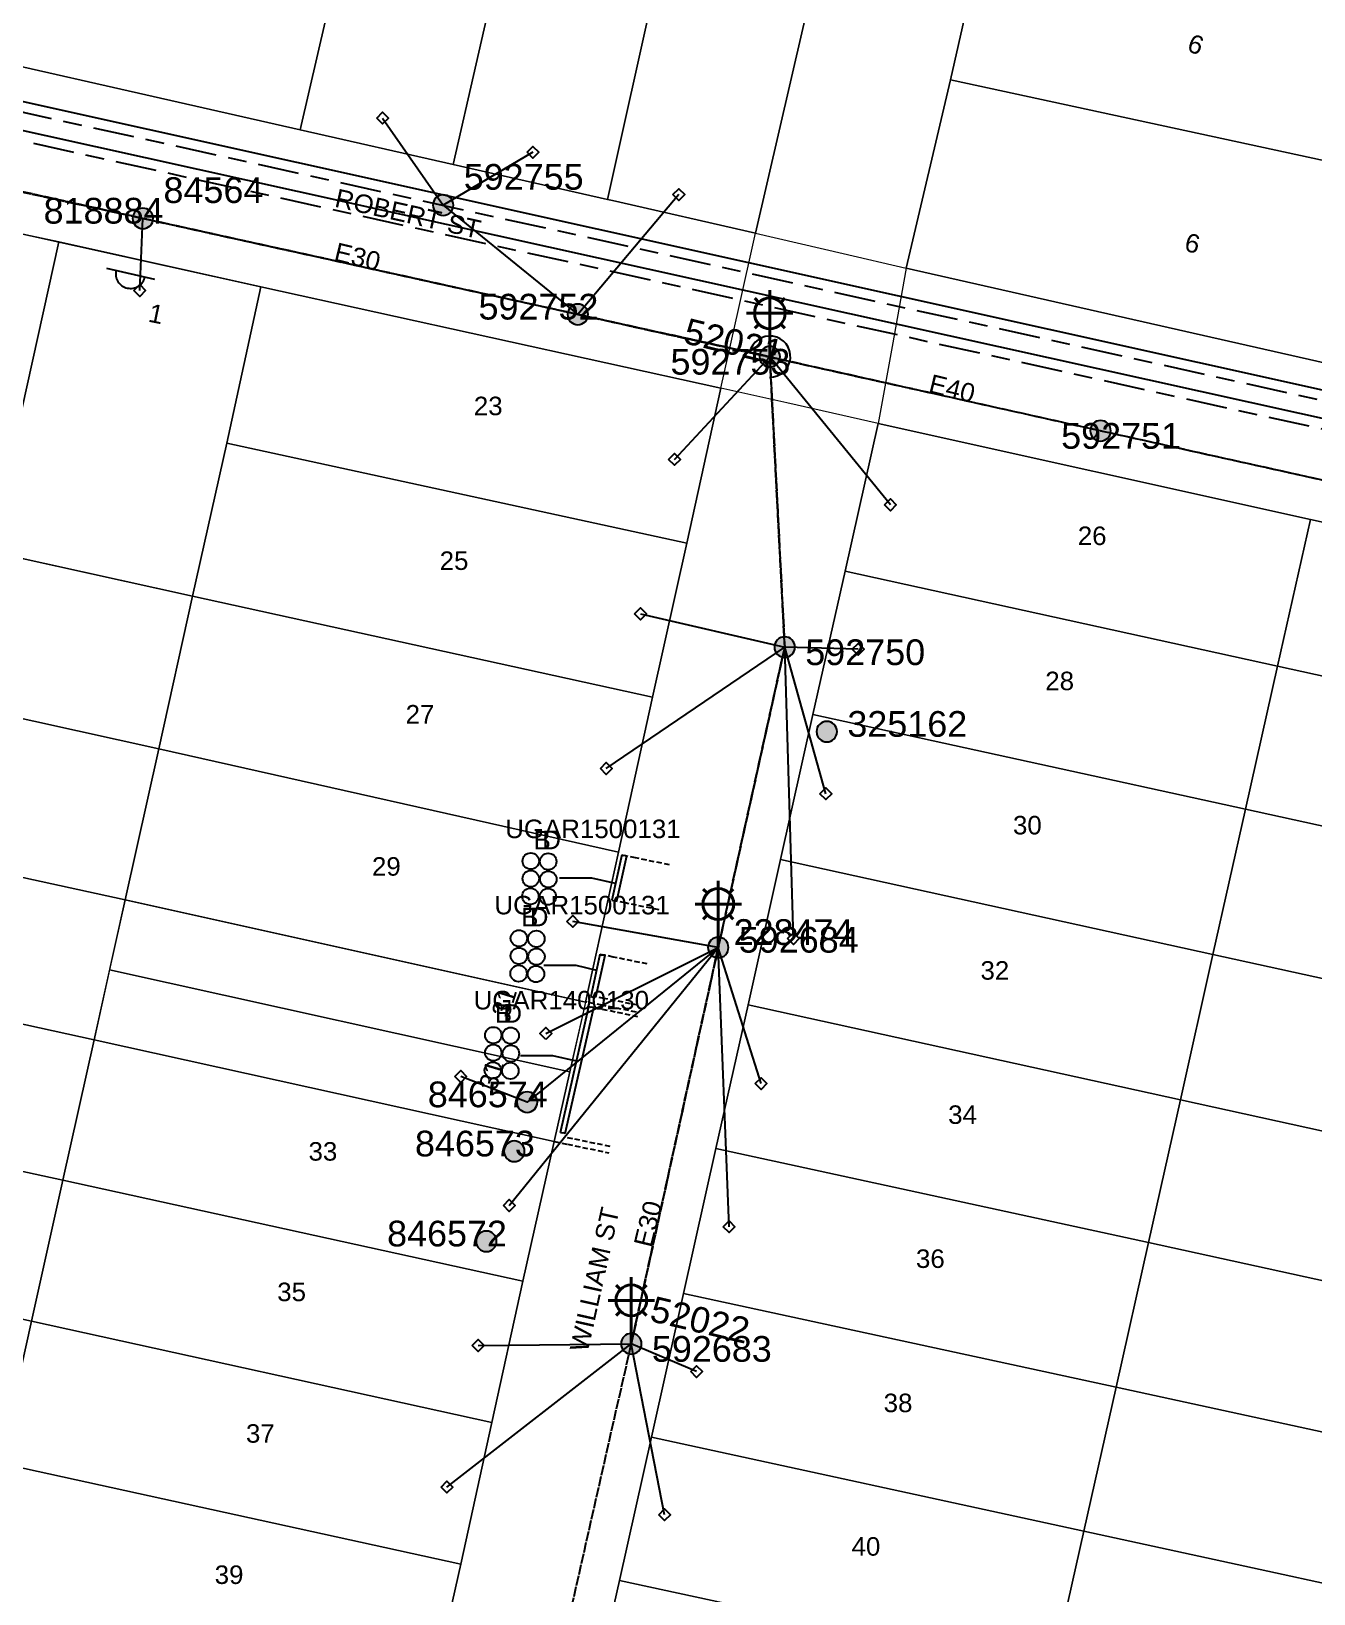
# Model space of a CAD drawing. Header units: metres. Extents: x 311347 to 316656, y 6252667 to 6255486.
# Drawn here: x 314381.4 to 314506.1, y 6254954.2 to 6255106.1 of the extents above; entities that cross this region are included whole.
import ezdxf
from ezdxf.enums import TextEntityAlignment as Align

# ---------------------------------------------------------------- set-up
doc = ezdxf.new("R2010")
doc.units = ezdxf.units.M
for name, pattern in [('Cable Exist OH', [1, 1, 0]), ('Cable Exist UG', [8.2, 4, -1.2, 1.8, -1.2]), ('DASHED', [0.75, 0.5, -0.25])]:
    doc.linetypes.add(name, pattern=pattern)
doc.layers.get('0').update_dxf_attribs({"color": 6})
doc.layers.add('Cadastre Land Parcels_SP_EXT', color=9, linetype='Continuous', lineweight=5)
doc.layers.add('Cadastre Roads_SP_EXT', color=7, linetype='Continuous', lineweight=5)
for name, color, linetype in [('Duct_SP_EXT', 7, 'Continuous'), ('Equip_SP_HV_EXT', 7, 'Continuous'), ('Equip_SP_SL_EXT', 7, 'Continuous'), ('Mains_HV_EXT', 7, 'Continuous'), ('Mains_LV_EXT', 7, 'Continuous'), ('Mains_SL_EXT', 7, 'Continuous'), ('Mains_TR_EXT', 7, 'Continuous'), ('Services_SP_EXT', 7, 'Continuous'), ('SupportsOH_SP_TR_HV_LV_SL_EXT', 7, 'Continuous')]:
    doc.layers.add(name, color=color, linetype=linetype)
doc.layers.add('UNKNOWN_FEATURES', color=1, linetype='DASHED', plot=False)
doc.styles.add('iecARIAL', font='arial.ttf', dxfattribs={"height": 2})
doc.styles.add('POLE_LABEL', font='arial.ttf')
doc.styles.get("Standard").update_dxf_attribs({"font": 'arial.ttf'})
doc.linetypes.add('Cable P UG', pattern='A,6,-0.5,["P",Standard,S=1.7,R=0,X=0.5,Y=-1],-2.9', length=9.4)

# ---------------------------------------------------------------- blocks, each defined once
blk = doc.blocks.new('DUCT_EXT')
blk.add_circle((0, 0.8), 0.8)
at = {"flags": 1}
blk.add_attdef('Z', (0, 0), '', height=0.2, dxfattribs=at)
at = {"flags": 9}
for tag, p in [('DUCT_CODE', (0, 0)), ('XSECT_TYPE', (0, -0.2)), ('STATE', (0, -0.6)), ('FB_REFERENCE', (0, -0.4)), ('NOTES', (0, -0.8))]:
    blk.add_attdef(tag, text='', height=0.2, dxfattribs=at).set_placement(p, align=Align.MIDDLE_LEFT)
blk = doc.blocks.new('SL_LANTERN_EXT')
at = {"lineweight": 40}
for p, q in [((0, 1.97), (0, 6.47)), ((-1.46, 5.68), (-1.06, 5.28)), ((1.46, 5.68), (1.06, 5.28)), ((-2.25, 4.22), (2.25, 4.22)), ((-1.46, 2.76), (-1.06, 3.16)), ((1.46, 2.76), (1.06, 3.16)), ((0, 0), (0, 2.72))]:
    blk.add_line(p, q, dxfattribs=at)
blk.add_circle((0, 4.22), 1.5, dxfattribs=at)
at = {"style": 'iecARIAL', "flags": 8}
blk.add_attdef('ASSET_NUM', (1.5, 1.5), '', height=2.5, dxfattribs=at)
for tag, p, height, flags in [('OPERATING_VOLTAGE', (0.98, -1.65), 0.2, 9), ('CONSTRUCTED_VOLTAGE', (0.98, -0.65), 0.2, 9), ('CONTROL_TYPE', (0.98, -0.85), 0.2, 9), ('LANTERN_PURPOSE', (0.98, -1.05), 0.2, 9), ('LANTERN_TYPE', (0.98, -1.25), 0.2, 9), ('NO_PHASES', (0.98, -1.45), 0.2, 9), ('LNUMBER', (2.18, -3.25), 2.5, 8), ('ORIENTATION', (0.98, -1.85), 0.2, 9), ('OWNED_BY', (0.98, -2.05), 0.2, 9), ('STATE', (0.98, -2.25), 0.2, 9), ('USAGE', (0.98, -2.45), 0.2, 9), ('CEXIST', (0.98, -2.65), 0.2, 9), ('CNEW', (0.98, -2.85), 0.2, 9), ('CNUMBER', (0.98, -3.05), 0.2, 9), ('CREMOVE', (0.98, -3.25), 0.2, 9), ('CREPLACE', (0.98, -3.45), 0.2, 9), ('LKINGHEIGHT', (0.98, -3.65), 0.2, 9), ('LBRACKET', (0.98, -3.85), 0.2, 9), ('LBRACKETVOCAB', (0.98, -4.05), 0.2, 9), ('LCATEGORY', (0.98, -4.25), 0.2, 9), ('LCHARGE1', (0.98, -4.45), 0.2, 9), ('LCHARGE1PERCENT', (0.98, -4.65), 0.2, 9), ('LCHARGE2', (0.98, -4.85), 0.2, 9), ('LCHARGE2PERCENT', (0.98, -5.05), 0.2, 9), ('LCHARGE3', (0.98, -5.25), 0.2, 9), ('LCHARGE3PERCENT', (0.98, -5.45), 0.2, 9), ('LEXIST', (0.98, -5.65), 0.2, 9), ('LLAMP', (0.98, -5.85), 0.2, 9), ('LLAMPVOCAB', (0.98, -6.05), 0.2, 9), ('LMAST', (0.98, -6.25), 0.2, 9), ('LMASTVOCAB', (0.98, -6.45), 0.2, 9), ('LNEW', (0.98, -6.65), 0.2, 9), ('LANTNUMBER', (0.98, -6.85), 0.2, 9), ('LOUTREACH', (0.98, -7.25), 0.2, 9), ('LOUTREACHVOCAB', (0.98, -7.45), 0.2, 9), ('LRATECODE', (0.98, -7.65), 0.2, 9), ('STREETNAME', (0.98, -9.25), 0.2, 9), ('LREMOVE', (0.98, -7.85), 0.2, 9), ('LREPLACE', (0.98, -8.05), 0.2, 9), ('LTYPE', (0.98, -8.25), 0.2, 9), ('LTYPEVOCAB', (0.98, -8.45), 0.2, 9), ('LEGEND', (0.98, -8.65), 0.2, 9), ('LOCATION', (0.98, -8.85), 0.2, 9), ('NOTES', (0.98, -9.05), 0.2, 9), ('SUBURB', (0.98, -9.45), 0.2, 1)]:
    blk.add_attdef(tag, p, '', height=height, dxfattribs=dict(flags=flags))
blk = doc.blocks.new('CCP_EXT')
at = {"flags": 9}
for tag, p in [('LIFE_SUPPORT', (0, -1.6)), ('STATE', (0, -1.8)), ('NOTES', (0, -2))]:
    blk.add_attdef(tag, text='', height=0.2, dxfattribs=at).set_placement(p, align=Align.MIDDLE_LEFT)
blk.add_wipeout([(0, 0.57), (0.57, 0), (0, -0.57), (-0.57, 0)])
blk.add_lwpolyline([(-0.57, 0), (0, 0.57), (0.57, 0), (0, -0.57), (-0.57, 0)])
at = {"flags": 1}
blk.add_attdef('Z', (0, 0), '', height=0.2, dxfattribs=at)
at = {"flags": 9}
for tag, p in [('CCP_TYPE', (0, 0)), ('CONSTRUCTED_VOLTAGE', (0, -0.2)), ('OPERATING_VOLTAGE', (0, -0.6)), ('ORIENTATION', (0, -0.8)), ('OWNED_BY', (0, -1)), ('NO_PHASES', (0, -0.4)), ('USAGE', (0, -1.2)), ('LEGEND', (0, -1.4))]:
    blk.add_attdef(tag, text='', height=0.2, dxfattribs=at).set_placement(p, align=Align.MIDDLE_LEFT)
blk = doc.blocks.new('POLE_EXT')
blk.add_hatch(color=256).paths.add_polyline_path([(-1, 0, 1), (1, 0, 1)])
blk.add_lwpolyline([(-1, 0, 1), (1, 0, 1)], format="xyb", close=True)
for tag, height, flags, p in [('pNumber', 2.5, 8, (-17.84, 2.07)), ('OWNED_BY', 0.2, 9, (1.35, -0.4)), ('SPECIAL_USE', 0.2, 9, (1.35, -0.8)), ('STATE', 0.2, 9, (1.35, -1)), ('cLV', 0.2, 9, (1.35, -1.4)), ('hDepth', 0.2, 9, (1.35, -1.6)), ('PARENT', 0.2, 9, (1.35, -0.6)), ('USAGE', 0.2, 9, (1.35, -1.2)), ('hDia', 0.2, 9, (1.35, -1.8)), ('cHV', 0.2, 9, (1.35, -2)), ('LBRACKET', 0.2, 9, (1.35, -2.2)), ('LExisting', 0.2, 9, (1.35, -2.4)), ('LANTNUMBER', 0.2, 9, (1.35, -2.6)), ('LOther', 0.2, 9, (1.35, -2.8)), ('LRemove', 0.2, 9, (1.35, -3)), ('cLinedev', 0.2, 9, (1.35, -3.4)), ('pExisting', 0.2, 9, (1.35, -3.8)), ('pFooting', 0.2, 9, (1.35, -4.4)), ('pNew', 0.2, 9, (1.35, -4.6)), ('LEGEND', 0.2, 9, (1.35, -3.2)), ('LOCATION', 0.2, 9, (1.35, -3.6)), ('PFNUMBER', 0.2, 9, (1.35, -4)), ('NEWPFNUMBER', 0.2, 9, (1.35, -4.2)), ('pRelocate', 0.2, 9, (1.35, -5)), ('pRemove', 0.2, 9, (1.35, -5.2)), ('pReplace', 0.2, 9, (1.35, -5.4)), ('pStay', 0.2, 9, (1.35, -5.6)), ('pType', 0.2, 9, (1.35, -5.8)), ('cspan', 0.2, 9, (1.35, -6)), ('STREETNAME', 0.2, 9, (1.35, -6.2)), ('SUBURB', 0.2, 9, (1.35, -6.4)), ('OPERATED_BY', 0.2, 9, (1.36, -7.01)), ('NOTES', 0.2, 9, (1.35, -6.6)), ('MAINTAINED_BY', 0.2, 9, (1.36, -6.81))]:
    blk.add_attdef(tag, text='', height=height, dxfattribs=dict(flags=flags)).set_placement(p, align=Align.MIDDLE_LEFT)
at = {"style": 'POLE_LABEL'}
for tag, height, flags, p in [('ASSET_NUM', 2.5, 8, (2, 2)), ('STRUCTURE_PLANT_NUMBER', 0.2, 9, (1.35, 0.03)), ('STREET_CODE', 0.2, 9, (1.35, -0.2))]:
    blk.add_attdef(tag, text='', height=height, dxfattribs=dict(at, flags=flags)).set_placement(p, align=Align.MIDDLE_LEFT)
at = {"flags": 1}
blk.add_attdef('Z', (1.35, -7.33), '', height=0.2, dxfattribs=at)
blk = doc.blocks.new('HV_USL_CLOSED_EXT')
blk.add_line((2.4, 5.5), (-2.4, 5.5))
blk.add_lwpolyline([(1.44, 5.5, 0.414214), (0, 6.94, 0.414214), (-1.44, 5.5)], format="xyb")
for tag, height, flags, p in [('ASSET_NUM', 2.5, 8, (2, 2)), ('STREET_CODE', 0.2, 9, (1.5, 0)), ('ACTUAL_STATUS', 0.2, 9, (1.5, -0.2)), ('CONSTRUCTED_VOLTAGE', 0.2, 9, (1.5, -0.4)), ('OPERATING_VOLTAGE', 0.2, 9, (1.5, -0.8)), ('ORIENTATION', 0.2, 9, (1.5, -1)), ('OWNED_BY', 0.2, 9, (1.5, -1.2)), ('OPERATED_BY', 0.2, 9, (1.5, -1.4)), ('NO_PHASES', 0.2, 9, (1.5, -0.6)), ('MAINTAINED_BY', 0.2, 9, (1.5, -1.6)), ('STATE', 0.2, 9, (1.5, -1.8)), ('SWITCH_TYPE', 0.2, 9, (1.5, -2)), ('STREETNAME', 0.2, 9, (1.5, -2.8)), ('SUBURB', 0.2, 9, (1.5, -3)), ('USAGE', 0.2, 9, (1.5, -2.2)), ('LEGEND', 0.2, 9, (1.5, -2.4)), ('LOCATION', 0.2, 9, (1.5, -2.6)), ('Z', 0.2, 1, (1.5, -3.6)), ('NOTES', 0.2, 9, (1.5, -3.2)), ('LABEL_ALIGNMENT', 0.2, 9, (1.5, -3.4))]:
    blk.add_attdef(tag, text='', height=height, dxfattribs=dict(flags=flags)).set_placement(p, align=Align.MIDDLE_LEFT)

msp = doc.modelspace()

# ---------------------------------------------------------------- linework, layer by layer
at = {"layer": 'Cadastre Land Parcels_SP_EXT', "linetype": 'Continuous'}
for points in [[(314446.76, 6255131.71), (314422.16, 6255144.08), (314419.02, 6255145.87), (314417.55, 6255139.59), (314431.69, 6255133.17), (314429.16, 6255122.51), (314422.43, 6255093.12), (314437.46, 6255089.7), (314446.76, 6255131.71)], [(314417.55, 6255139.59), (314415.02, 6255128.73), (314411.71, 6255114.43), (314407.57, 6255096.49), (314422.43, 6255093.12), (314429.16, 6255122.51), (314431.69, 6255133.17), (314417.55, 6255139.59)], [(314460.62, 6255124.61), (314446.76, 6255131.71), (314437.46, 6255089.7), (314437.93, 6255089.6), (314451.84, 6255086.44), (314458.73, 6255116.3), (314459.87, 6255121.1), (314460.62, 6255124.61)], [(314411.71, 6255114.43), (314367.37, 6255124.71), (314363.25, 6255106.53), (314407.57, 6255096.49), (314411.71, 6255114.43)], [(314516.56, 6255107.1), (314474.14, 6255116.13), (314470.8, 6255101.33), (314513.19, 6255092.16), (314516.56, 6255107.1)], [(314513.19, 6255092.16), (314470.8, 6255101.33), (314466.49, 6255083.04), (314508.11, 6255073.61), (314508.54, 6255073.51), (314513.19, 6255092.16)], [(314384.12, 6255085.58), (314381.35, 6255086.19), (314362.77, 6255090.23), (314359.3, 6255088.76), (314353.03, 6255060.84), (314375.67, 6255055.87), (314377.45, 6255055.48), (314384.12, 6255085.58)], [(314400.43, 6255066.03), (314403.76, 6255081.22), (314384.12, 6255085.58), (314377.45, 6255055.48), (314397.1, 6255051.16), (314400.43, 6255066.03)], [(314448.46, 6255071.38), (314403.76, 6255081.22), (314400.43, 6255066.03), (314445.14, 6255056.31), (314448.46, 6255071.38)], [(314502.58, 6255044.36), (314505.77, 6255058.6), (314463.75, 6255067.92), (314460.54, 6255053.59), (314502.58, 6255044.36)], [(314445.14, 6255056.31), (314400.43, 6255066.03), (314397.1, 6255051.16), (314441.83, 6255041.32), (314445.14, 6255056.31)], [(314375.67, 6255055.87), (314353.03, 6255060.84), (314349.72, 6255046.07), (314393.82, 6255036.32), (314397.1, 6255051.16), (314375.67, 6255055.87)], [(314547.72, 6255049.29), (314505.77, 6255058.6), (314502.58, 6255044.36), (314544.55, 6255035.13), (314547.72, 6255049.29)], [(314502.58, 6255044.36), (314460.54, 6255053.59), (314457.42, 6255039.65), (314499.46, 6255030.44), (314502.58, 6255044.36)], [(314441.83, 6255041.32), (314397.1, 6255051.16), (314393.82, 6255036.32), (314438.52, 6255026.27), (314441.83, 6255041.32)], [(314393.82, 6255036.32), (314349.72, 6255046.07), (314346.42, 6255031.27), (314390.55, 6255021.62), (314393.82, 6255036.32)], [(314544.55, 6255035.13), (314502.58, 6255044.36), (314499.46, 6255030.44), (314541.47, 6255021.24), (314544.55, 6255035.13)], [(314499.46, 6255030.44), (314457.42, 6255039.65), (314454.27, 6255025.55), (314496.3, 6255016.33), (314499.46, 6255030.44)], [(314438.52, 6255026.27), (314393.82, 6255036.32), (314390.55, 6255021.62), (314435.32, 6255011.7), (314438.52, 6255026.27)], [(314387.55, 6255008.03), (314390.55, 6255021.62), (314346.42, 6255031.27), (314343.37, 6255017.71), (314387.55, 6255008.03)], [(314541.47, 6255021.24), (314499.46, 6255030.44), (314496.3, 6255016.33), (314538.31, 6255007.1), (314541.47, 6255021.24)], [(314496.3, 6255016.33), (314454.27, 6255025.55), (314451.11, 6255011.42), (314493.13, 6255002.19), (314496.3, 6255016.33)], [(314435.33, 6255011.7), (314390.55, 6255021.62), (314389.05, 6255014.83), (314433.79, 6255004.92), (314435.33, 6255011.7)], [(314387.55, 6255008.03), (314343.37, 6255017.71), (314340.25, 6255003.96), (314384.49, 6254994.39), (314387.55, 6255008.03)], [(314538.31, 6255007.1), (314496.3, 6255016.33), (314493.13, 6255002.19), (314535.14, 6254992.96), (314538.31, 6255007.1)], [(314433.79, 6255004.92), (314389.05, 6255014.83), (314387.55, 6255008.03), (314432.26, 6254998.14), (314433.79, 6255004.92)], [(314493.13, 6255002.19), (314451.11, 6255011.42), (314447.99, 6254997.47), (314490.02, 6254988.31), (314493.13, 6255002.19)], [(314432.26, 6254998.14), (314387.55, 6255008.03), (314384.49, 6254994.39), (314429.23, 6254984.57), (314432.26, 6254998.14)], [(314384.49, 6254994.39), (314340.25, 6255003.96), (314337.21, 6254990.42), (314381.45, 6254980.69), (314384.49, 6254994.39)], [(314535.14, 6254992.96), (314493.13, 6255002.19), (314490.02, 6254988.31), (314532.04, 6254979.12), (314535.14, 6254992.96)], [(314490.02, 6254988.31), (314447.99, 6254997.47), (314444.84, 6254983.38), (314486.88, 6254974.26), (314490.02, 6254988.31)], [(314429.23, 6254984.57), (314384.49, 6254994.39), (314381.45, 6254980.69), (314426.19, 6254970.81), (314429.23, 6254984.57)], [(314381.45, 6254980.69), (314337.21, 6254990.42), (314334.08, 6254976.43), (314378.39, 6254966.88), (314381.45, 6254980.69)], [(314532.04, 6254979.12), (314490.02, 6254988.31), (314486.88, 6254974.26), (314528.91, 6254965.12), (314532.04, 6254979.12)], [(314486.88, 6254974.26), (314444.84, 6254983.38), (314441.72, 6254969.41), (314483.75, 6254960.26), (314486.88, 6254974.26)], [(314426.19, 6254970.81), (314381.45, 6254980.69), (314378.39, 6254966.88), (314423.18, 6254957.05), (314426.19, 6254970.81)], [(314528.91, 6254965.12), (314486.88, 6254974.26), (314483.75, 6254960.26), (314525.77, 6254951.11), (314528.91, 6254965.12)], [(314483.75, 6254960.26), (314441.72, 6254969.41), (314438.6, 6254955.46), (314480.64, 6254946.4), (314483.75, 6254960.26)], [(314423.18, 6254957.05), (314378.39, 6254966.88), (314375.36, 6254953.22), (314420.11, 6254943.37), (314423.18, 6254957.05)], [(314525.77, 6254951.11), (314483.75, 6254960.26), (314480.64, 6254946.4), (314522.68, 6254937.34), (314525.77, 6254951.11)], [(314480.64, 6254946.4), (314438.6, 6254955.46), (314435.58, 6254941.97), (314477.59, 6254932.76), (314480.64, 6254946.4)]]:
    msp.add_lwpolyline(points, close=True, dxfattribs=at)
at = {"layer": 'Cadastre Roads_SP_EXT', "linetype": 'Continuous'}
msp.add_lwpolyline([(314474.63, 6255118.31), (314472.52, 6255118.81), (314460.62, 6255124.61), (314459.87, 6255121.1), (314458.73, 6255116.3), (314451.84, 6255086.44), (314460.35, 6255084.46), (314466.49, 6255083.04), (314470.8, 6255101.33), (314474.14, 6255116.13), (314474.63, 6255118.31)], close=True, dxfattribs=at)
at = {"layer": 'Duct_SP_EXT'}
for p, q in [((314438.83, 6255025.99), (314437.87, 6255021.6)), ((314439.3, 6255025.88), (314438.33, 6255021.5)), ((314438.83, 6255025.99), (314439.06, 6255025.93)), ((314439.3, 6255025.88), (314439.06, 6255025.93)), ((314437.87, 6255021.6), (314438.1, 6255021.55)), ((314438.33, 6255021.5), (314438.1, 6255021.55)), ((314436.71, 6255016.32), (314435.81, 6255012.23)), ((314437.17, 6255016.21), (314436.28, 6255012.13)), ((314436.71, 6255016.34), (314436.95, 6255016.29)), ((314436.71, 6255016.34), (314436.71, 6255016.32)), ((314436.71, 6255016.32), (314436.94, 6255016.26)), ((314437.17, 6255016.21), (314436.94, 6255016.26)), ((314437.18, 6255016.24), (314436.95, 6255016.29)), ((314437.18, 6255016.24), (314437.17, 6255016.21)), ((314435.81, 6255012.23), (314436.04, 6255012.18)), ((314436.28, 6255012.13), (314436.04, 6255012.18)), ((314432.87, 6254999.03), (314435.64, 6255011.26)), ((314433.34, 6254998.93), (314436.1, 6255011.16)), ((314435.64, 6255011.26), (314435.87, 6255011.21)), ((314436.1, 6255011.16), (314435.87, 6255011.21)), ((314432.87, 6254999.03), (314433.11, 6254998.98)), ((314433.34, 6254998.93), (314433.11, 6254998.98))]:
    msp.add_line(p, q, dxfattribs=at)
for points in [[(314432.78, 6255023.77), (314435.88, 6255023.77), (314438.2, 6255023.26)], [(314431.25, 6255015.29), (314434.35, 6255015.29), (314436.37, 6255014.78)], [(314429, 6255006.49), (314432.1, 6255006.49), (314434.41, 6255005.98)]]:
    msp.add_lwpolyline(points, dxfattribs=at)
at = {"layer": 'Mains_LV_EXT', "linetype": 'Cable Exist OH'}
for points in [[(314392.28, 6255087.87), (314356.75, 6255095.74)], [(314453.22, 6255074.43), (314434.56, 6255078.54)], [(314454.67, 6255046.2), (314453.22, 6255074.43)], [(314431.27, 6254941.04), (314439.76, 6254978.48)]]:
    msp.add_lwpolyline(points, dxfattribs=at)
at = {"layer": 'Mains_LV_EXT', "linetype": 'Continuous'}
msp.add_lwpolyline([(314453.18, 6255072.43, 2.117259), (314451.27, 6255074.86)], format="xyb", dxfattribs=at)
at = {"layer": 'Mains_SL_EXT', "linetype": 'Cable Exist OH'}
msp.add_lwpolyline([(314356.76, 6255095.64), (314392.28, 6255087.87)], dxfattribs=at)
at = {"layer": 'Services_SP_EXT'}
msp.add_lwpolyline([(314421.47, 6255089.16), (314434.56, 6255078.54)], dxfattribs=at)
at = {"layer": 'UNKNOWN_FEATURES'}
for points in [[(314443.46, 6255025.04), (314440.16, 6255025.71), (314439.06, 6255025.93)], [(314442.46, 6255020.66), (314439.16, 6255021.33), (314438.1, 6255021.55)], [(314441.31, 6255015.4), (314438, 6255016.07), (314436.95, 6255016.29)], [(314440.25, 6255010.71), (314436.94, 6255011.38), (314435.31, 6255011.71)], [(314440.43, 6255011.38), (314437.13, 6255012.05), (314436.06, 6255012.26)], [(314440.39, 6255010.27), (314436.91, 6255010.99), (314436.37, 6255011.1)], [(314432.27, 6254998.13), (314433.55, 6254997.87), (314437.58, 6254997.04)], [(314437.7, 6254997.65), (314434.06, 6254998.4), (314433.27, 6254998.56)]]:
    msp.add_lwpolyline(points, dxfattribs=at)

# ---------------------------------------------------------------- block references
at = {"layer": 'Duct_SP_EXT'}
for p in [(314429.99, 6255024.6), (314431.68, 6255024.56), (314429.99, 6255022.89), (314431.69, 6255022.83), (314429.95, 6255021.18), (314431.65, 6255021.14), (314428.83, 6255017.09), (314430.53, 6255017.04), (314428.83, 6255015.38), (314430.54, 6255015.31), (314428.8, 6255013.67), (314430.49, 6255013.62), (314426.34, 6255007.67), (314428.03, 6255007.63), (314426.34, 6255005.97), (314428.05, 6255005.9), (314426.3, 6255004.26), (314428, 6255004.21)]:
    msp.add_blockref('DUCT_EXT', p, dxfattribs=at)
at = {"layer": 'Equip_SP_SL_EXT'}
ref = msp.add_blockref('SL_LANTERN_EXT', (314453.22, 6255074.43), dxfattribs=at)
ref.add_attrib('ASSET_NUM', '52021', dxfattribs={"layer": '0', "height": 2.5, "rotation": 346.4603, "style": 'iecARIAL'}).set_placement((314454.72, 6255075.94), align=Align.TOP_RIGHT)
ref = msp.add_blockref('SL_LANTERN_EXT', (314448.21, 6255017), dxfattribs=at)
ref.add_attrib('ASSET_NUM', '228474', dxfattribs={"layer": '0', "height": 2.5, "rotation": 359.9737, "style": 'iecARIAL'}).set_placement((314449.71, 6255018.5), align=Align.MIDDLE_LEFT)
ref = msp.add_blockref('SL_LANTERN_EXT', (314439.76, 6254978.48), dxfattribs=at)
ref.add_attrib('ASSET_NUM', '52022', dxfattribs={"layer": '0', "height": 2.5, "rotation": 346.6288, "style": 'iecARIAL'}).set_placement((314441.26, 6254979.98), align=Align.BOTTOM_LEFT)
at = {"layer": 'SupportsOH_SP_TR_HV_LV_SL_EXT'}
ref = msp.add_blockref('POLE_EXT', (314392.28, 6255087.87), dxfattribs=at)
ref.add_attrib('ASSET_NUM', '818884', dxfattribs={"layer": '0', "height": 2.5, "rotation": 0.0245, "style": 'POLE_LABEL'}).set_placement((314394.28, 6255088.62), align=Align.MIDDLE_RIGHT)
ref = msp.add_blockref('POLE_EXT', (314434.56, 6255078.54), dxfattribs=at)
ref.add_attrib('ASSET_NUM', '592752', dxfattribs={"layer": '0', "height": 2.5, "style": 'POLE_LABEL'}).set_placement((314436.56, 6255079.29), align=Align.MIDDLE_RIGHT)
ref = msp.add_blockref('POLE_EXT', (314453.22, 6255074.43), dxfattribs=at)
ref.add_attrib('ASSET_NUM', '592753', dxfattribs={"layer": '0', "height": 2.5, "rotation": 0.0153, "style": 'POLE_LABEL'}).set_placement((314455.22, 6255075.19), align=Align.TOP_RIGHT)
ref = msp.add_blockref('POLE_EXT', (314485.37, 6255067.23), dxfattribs=at)
ref.add_attrib('ASSET_NUM', '592751', dxfattribs={"layer": '0', "height": 2.5, "rotation": 359.9832, "style": 'POLE_LABEL'}).set_placement((314487.37, 6255067.98), align=Align.TOP_CENTER)
ref = msp.add_blockref('POLE_EXT', (314458.76, 6255037.98), dxfattribs=at)
ref.add_attrib('ASSET_NUM', '325162', dxfattribs={"layer": '0', "height": 2.5, "style": 'POLE_LABEL'}).set_placement((314460.76, 6255038.73), align=Align.MIDDLE_LEFT)
ref = msp.add_blockref('POLE_EXT', (314428.38, 6254997.19), dxfattribs=at)
ref.add_attrib('ASSET_NUM', '846573', dxfattribs={"layer": '0', "height": 2.5, "style": 'POLE_LABEL'}).set_placement((314430.38, 6254997.94), align=Align.MIDDLE_RIGHT)
ref = msp.add_blockref('POLE_EXT', (314425.67, 6254988.44), dxfattribs=at)
ref.add_attrib('ASSET_NUM', '846572', dxfattribs={"layer": '0', "height": 2.5, "style": 'POLE_LABEL'}).set_placement((314427.67, 6254989.19), align=Align.MIDDLE_RIGHT)

# ---------------------------------------------------------------- texts
at = {"layer": 'Cadastre Land Parcels_SP_EXT'}
for s, rotation, p in [('6', 339.9646, (314493.67, 6255104.18)), ('6', 347.1696, (314493.43, 6255084.73)), ('1', 348.5737, (314392.71, 6255077.85)), ('31', 72.6101, (314427.84, 6255010.08)), ('31', 73.4742, (314426.63, 6255003.02))]:
    msp.add_text(s, height=1.8, rotation=rotation, dxfattribs=at).set_placement(p)
for s, p in [('23', (314424.45, 6255068.74)), ('26', (314483.16, 6255056.12)), ('25', (314421.13, 6255053.7)), ('28', (314480, 6255042.01)), ('27', (314417.82, 6255038.77)), ('30', (314476.86, 6255027.99)), ('29', (314414.55, 6255023.98)), ('32', (314473.7, 6255013.87)), ('34', (314470.56, 6254999.85)), ('33', (314408.38, 6254996.28)), ('36', (314467.43, 6254985.85)), ('35', (314405.34, 6254982.62)), ('38', (314464.29, 6254971.83)), ('37', (314402.3, 6254968.86)), ('40', (314461.17, 6254957.88)), ('39', (314399.26, 6254955.13))]:
    msp.add_text(s, height=1.8, dxfattribs=at).set_placement(p)
at = {"layer": 'Cadastre Roads_SP_EXT'}
for s, rotation, p in [('ROBERT ST', 347.39, (314410.83, 6255089.02)), ('WILLIAM ST', 77.4378, (314435.52, 6254977.58))]:
    msp.add_text(s, height=1.8, rotation=rotation, dxfattribs=at).set_placement(p)
at = {"layer": 'Duct_SP_EXT'}
for s, p in [('UGAR1500131', (314427.5, 6255027.63)), ('B', (314430.26, 6255026.54)), ('D', (314431.1, 6255026.55)), ('UGAR1500131', (314426.45, 6255020.22)), ('B', (314429.05, 6255019.05)), ('D', (314429.89, 6255019.06)), ('UGAR1400130', (314424.43, 6255010.98)), ('B', (314426.49, 6255009.68)), ('D', (314427.32, 6255009.69))]:
    msp.add_text(s, height=1.8, dxfattribs=at).set_placement(p)
at = {"layer": 'Mains_LV_EXT'}
for s, rotation, p in [('E30', 346.4374, (314410.76, 6255083.8)), ('E40', 346.2541, (314468.56, 6255071)), ('E30', 76.3071, (314441.72, 6254987.75))]:
    msp.add_text(s, height=1.8, rotation=rotation, dxfattribs=at).set_placement(p)

# ---------------------------------------------------------------- next in the draw order: block references
at = {"layer": 'Services_SP_EXT'}
for p in [(314415.58, 6255097.63), (314430.2, 6255094.3), (314444.38, 6255090.18), (314391.97, 6255080.86), (314443.96, 6255064.44), (314464.95, 6255060.03), (314440.65, 6255049.43), (314461.81, 6255045.99), (314437.33, 6255034.4), (314458.67, 6255031.95), (314434.07, 6255019.53), (314455.52, 6255017.87), (314423.18, 6255004.46), (314452.37, 6255003.77), (314427.89, 6254991.92), (314449.26, 6254989.86), (314424.87, 6254978.31), (314446.11, 6254975.77), (314421.84, 6254964.55), (314442.99, 6254961.86)]:
    msp.add_blockref('CCP_EXT', p, dxfattribs=at)
at = {"layer": 'Services_SP_EXT', "rotation": 90.0000000000002}
msp.add_blockref('CCP_EXT', (314431.45, 6255008.64), dxfattribs=at)

# ---------------------------------------------------------------- next in the draw order: linework, layer by layer
at = {"layer": 'Cadastre Roads_SP_EXT', "linetype": 'Continuous'}
for points in [[(314407.57, 6255096.49), (314363.25, 6255106.53), (314363.01, 6255098.39), (314362.77, 6255090.23), (314381.35, 6255086.19), (314403.76, 6255081.22), (314448.46, 6255071.38), (314450.17, 6255079), (314451.84, 6255086.44), (314437.93, 6255089.6), (314437.46, 6255089.7), (314422.43, 6255093.12), (314407.57, 6255096.49)], [(314508.54, 6255073.51), (314508.11, 6255073.61), (314466.49, 6255083.04), (314465.1, 6255075.41), (314463.75, 6255067.92), (314505.77, 6255058.6), (314547.72, 6255049.29), (314549.22, 6255056.74), (314550.7, 6255064.05), (314508.54, 6255073.51)]]:
    msp.add_lwpolyline(points, close=True, dxfattribs=at)
msp.add_lwpolyline([(314435.58, 6254941.97), (314438.6, 6254955.46), (314441.72, 6254969.41), (314444.84, 6254983.38), (314447.99, 6254997.47), (314451.11, 6255011.42), (314454.27, 6255025.55), (314457.42, 6255039.65), (314460.54, 6255053.59), (314463.75, 6255067.92), (314463.75, 6255067.92), (314454.87, 6255069.93), (314448.46, 6255071.38), (314445.14, 6255056.31), (314441.83, 6255041.32), (314438.52, 6255026.27), (314435.32, 6255011.7), (314432.26, 6254998.14), (314429.23, 6254984.57), (314426.19, 6254970.81), (314423.18, 6254957.05), (314420.11, 6254943.37)], dxfattribs=at)
at = {"layer": 'Mains_HV_EXT', "linetype": 'Cable P UG'}
for points in [[(313313.98, 6254626.95), (313393.67, 6255057.64), (314093.34, 6254901.11), (314131.26, 6255065.45), (314335.25, 6255020.09), (314354.69, 6255104.98), (314657.21, 6255037.88), (314666.17, 6255075.6), (314725.03, 6255173.89), (314920.17, 6255199.14), (314890.37, 6255411.62), (315015.52, 6255427.88)], [(313317.04, 6254625.72), (313320.14, 6254642.18), (313396.04, 6255053.58), (314095.3, 6254897.96), (314133.66, 6255061.83), (314337.33, 6255016.89), (314356.86, 6255101.7), (314659.03, 6255034.71), (314668.42, 6255074.15), (314726.23, 6255171.41), (314922.82, 6255197.11), (314893.69, 6255409.18), (315016, 6255424.99)]]:
    msp.add_lwpolyline(points, dxfattribs=at)
at = {"layer": 'Mains_HV_EXT', "linetype": 'Cable Exist OH'}
for points in [[(314238.43, 6255040.84), (314279.2, 6255031.75), (314339.49, 6255018.12), (314346.96, 6255052.04), (314356.76, 6255095.64), (314392.28, 6255087.87)], [(314392.28, 6255087.87), (314434.56, 6255078.54), (314519.27, 6255059.71)]]:
    msp.add_lwpolyline(points, dxfattribs=at)
at = {"layer": 'Mains_LV_EXT', "linetype": 'Cable Exist OH'}
for points in [[(314434.56, 6255078.54), (314392.28, 6255087.87)], [(314453.22, 6255074.43), (314485.37, 6255067.23), (314519.27, 6255059.71)], [(314448.21, 6255017), (314454.67, 6255046.2)], [(314439.76, 6254978.48), (314448.21, 6255017)]]:
    msp.add_lwpolyline(points, dxfattribs=at)
at = {"layer": 'Mains_SL_EXT', "linetype": 'Cable Exist OH'}
for points in [[(314392.28, 6255087.87), (314434.56, 6255078.54), (314453.22, 6255074.43)], [(314453.22, 6255074.43), (314454.67, 6255046.2), (314448.21, 6255017), (314448.2, 6255016.96)], [(314448.2, 6255016.96), (314439.76, 6254978.48)]]:
    msp.add_lwpolyline(points, dxfattribs=at)
at = {"layer": 'Mains_TR_EXT', "linetype": 'Cable Exist UG'}
for points in [[(313317.18, 6254638.5), (313394.47, 6255056.44), (314094.09, 6254899.92), (314132.01, 6255064.26), (314336, 6255018.9), (314355.45, 6255103.79), (314657.95, 6255036.69), (314667.11, 6255075.22), (314725.64, 6255172.96), (314921.3, 6255198.28), (314891.5, 6255410.76), (315015.65, 6255426.89)], [(313320.25, 6254637.27), (313321.12, 6254642), (313321.12, 6254642), (313396.83, 6255052.38), (314096.05, 6254896.77), (314134.41, 6255060.64), (314338.08, 6255015.7), (314357.62, 6255100.51), (314659.78, 6255033.52), (314669.36, 6255073.77), (314726.84, 6255170.49), (314923.95, 6255196.25), (314894.82, 6255408.32), (315016.13, 6255424)]]:
    msp.add_lwpolyline(points, dxfattribs=at)
at = {"layer": 'Services_SP_EXT'}
for points in [[(314415.58, 6255097.63), (314421.47, 6255089.16)], [(314430.2, 6255094.3), (314421.47, 6255089.16)], [(314444.38, 6255090.18), (314434.56, 6255078.54)], [(314391.97, 6255080.86), (314392.28, 6255087.87)], [(314443.96, 6255064.44), (314453.22, 6255074.43)], [(314464.95, 6255060.03), (314453.22, 6255074.43)], [(314440.65, 6255049.43), (314454.67, 6255046.2)], [(314437.33, 6255034.4), (314454.67, 6255046.2)], [(314458.67, 6255031.95), (314454.67, 6255046.2)], [(314455.52, 6255017.87), (314454.67, 6255046.2)], [(314461.81, 6255045.99), (314454.67, 6255046.2)], [(314448.21, 6255017), (314434.07, 6255019.53)], [(314448.21, 6255017), (314429.63, 6255001.97), (314423.18, 6255004.46)], [(314427.89, 6254991.92), (314448.21, 6255017)], [(314431.45, 6255008.64), (314448.21, 6255017)], [(314452.37, 6255003.77), (314448.21, 6255017)], [(314449.26, 6254989.86), (314448.21, 6255017)], [(314421.84, 6254964.55), (314439.76, 6254978.48)], [(314424.87, 6254978.31), (314439.76, 6254978.48)], [(314446.11, 6254975.77), (314439.76, 6254978.48)], [(314442.99, 6254961.86), (314439.76, 6254978.48)]]:
    msp.add_lwpolyline(points, dxfattribs=at)

# ---------------------------------------------------------------- next in the draw order: block references
at = {"layer": 'Equip_SP_HV_EXT'}
ref = msp.add_blockref('HV_USL_CLOSED_EXT', (314392.28, 6255087.87), dxfattribs=dict(at, rotation=167.3353213687543))
ref.add_attrib('ASSET_NUM', '84564', dxfattribs={"layer": '0', "height": 2.5}).set_placement((314394.28, 6255088.62), align=Align.BOTTOM_LEFT)
at = {"layer": 'SupportsOH_SP_TR_HV_LV_SL_EXT'}
ref = msp.add_blockref('POLE_EXT', (314421.47, 6255089.16), dxfattribs=at)
ref.add_attrib('ASSET_NUM', '592755', dxfattribs={"layer": '0', "height": 2.5, "style": 'POLE_LABEL'}).set_placement((314423.47, 6255089.91), align=Align.BOTTOM_LEFT)
ref = msp.add_blockref('POLE_EXT', (314454.67, 6255046.2), dxfattribs=at)
ref.add_attrib('ASSET_NUM', '592750', dxfattribs={"layer": '0', "height": 2.5, "style": 'POLE_LABEL'}).set_placement((314456.67, 6255046.95), align=Align.TOP_LEFT)
ref = msp.add_blockref('POLE_EXT', (314448.21, 6255017), dxfattribs=at)
ref.add_attrib('ASSET_NUM', '592684', dxfattribs={"layer": '0', "height": 2.5, "style": 'POLE_LABEL'}).set_placement((314450.21, 6255017.75), align=Align.MIDDLE_LEFT)
ref = msp.add_blockref('POLE_EXT', (314429.63, 6255001.97), dxfattribs=at)
ref.add_attrib('ASSET_NUM', '846574', dxfattribs={"layer": '0', "height": 2.5, "style": 'POLE_LABEL'}).set_placement((314431.63, 6255002.72), align=Align.MIDDLE_RIGHT)
ref = msp.add_blockref('POLE_EXT', (314439.76, 6254978.48), dxfattribs=at)
ref.add_attrib('ASSET_NUM', '592683', dxfattribs={"layer": '0', "height": 2.5, "style": 'POLE_LABEL'}).set_placement((314441.76, 6254979.23), align=Align.TOP_LEFT)

doc.saveas('drawing.dxf')
